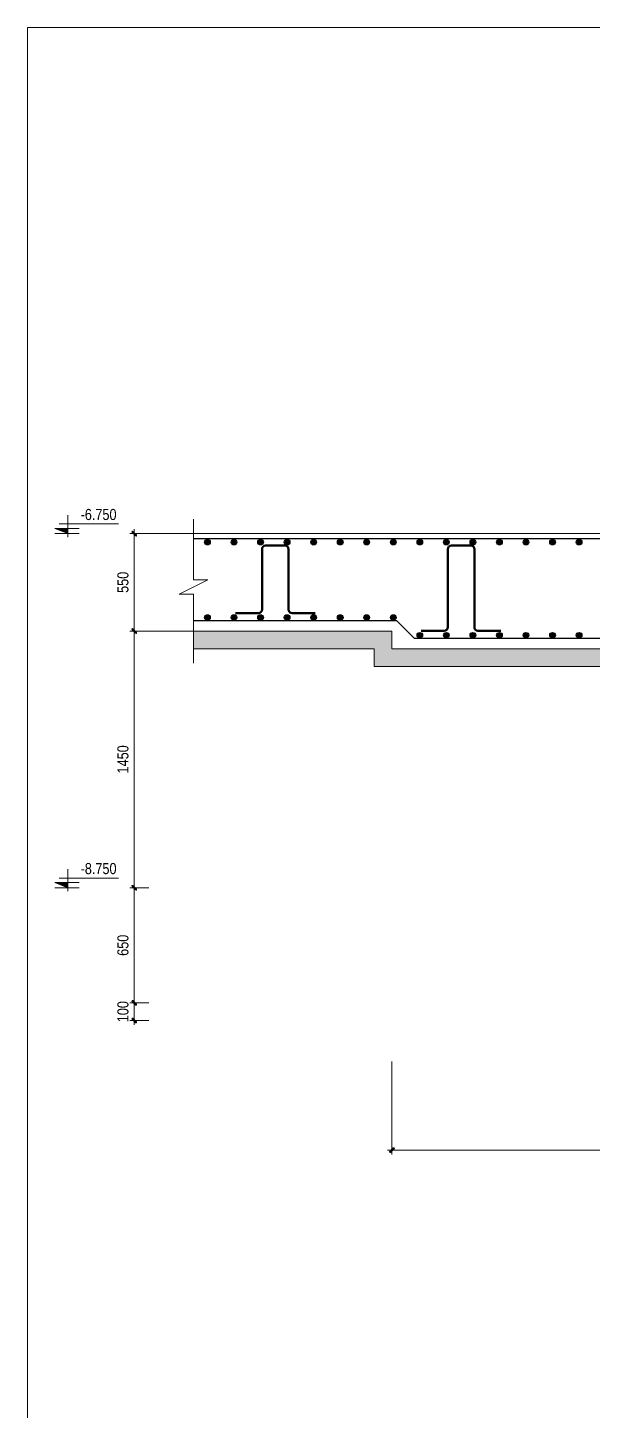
# Model space of a CAD drawing. Header units: millimetres. Extents: x 2356525 to 2927188, y -665534 to -417818.
# Drawn here: x 2575873 to 2579064, y -577080 to -569270 of the extents above; entities that cross this region are included whole.
import ezdxf
from ezdxf.enums import TextEntityAlignment as Align

# ---------------------------------------------------------------- set-up
doc = ezdxf.new("R2010")
doc.units = ezdxf.units.MM
doc.header["$LTSCALE"] = 200
doc.header["$MEASUREMENT"] = 0
doc.linetypes.add('HIDDEN', pattern=[0.375, 0.25, -0.125])
doc.layers.get('0').update_dxf_attribs({"lineweight": 9})
doc.layers.get('Defpoints').update_dxf_attribs({"color": 10, "lineweight": 0})
for name, color, linetype, lineweight in [('CTHEP', 50, 'Continuous', 50), ('DBAO', 90, 'Continuous', 13), ('DMo', 9, 'HIDDEN', 9), ('HATCH', 154, 'Continuous', 9), ('KTH', 154, 'Continuous', 9), ('Start Thepsan lop duoi', 6, 'Continuous', 30), ('STICK', 1, 'Continuous', 9), ('TEXT', 7, 'Continuous', 15)]:
    doc.layers.add(name, color=color, linetype=linetype, lineweight=lineweight)
doc.styles.add('TTP-HelCon', font='')
doc.styles.get('TTP-HelCon').set_extended_font_data('VNI-Helve-Condense')
doc.dimstyles.new('TTP-25', dxfattribs={"dimscale": 25, "dimtxt": 2.5, "dimasz": 1, "dimexe": 1, "dimexo": 1, "dimgap": 0.09, "dimtad": 0, "dimdec": 4, "dimrnd": 1, "dimzin": 9, "dimdsep": 46, "dimtxsty": 'TTP-HelCon', "dimblk": 'Stick', "dimcen": 0.09, "dimdle": 1.5, "dimclrd": 256, "dimclre": 256, "dimclrt": 7, "dimadec": 0, "dimazin": 0, "dimtfac": 1, "dimtdec": 4, "dimtmove": 0, "dimatfit": 3, "dimldrblk": 'ARCHTICK', "dimfxl": 1, "dimtvp": 1, "dimtolj": 1, "dimtzin": 0, "dimarcsym": 0})

# ---------------------------------------------------------------- blocks, each defined once
blk = doc.blocks.new('CODE')
at = {"layer": 'DBAO'}
for p, q in [((-62.5, -20), (-62.5, 105)), ((-62.5, 0), (-137.5, 30)), ((-137.5, 30), (0, 30)), ((-137.5, 0), (0, 0)), ((-112.5, 55), (223.6, 55))]:
    blk.add_line(p, q, dxfattribs=at)
at = {"layer": 'HATCH', "color": 1}
blk.add_solid([(-62.5, 0), (-137.5, 30), (-62.5, 30)], dxfattribs=at)
blk = doc.blocks.new('Stick')
at = {"layer": 'STICK'}
h = blk.add_hatch(color=256, dxfattribs=at)
edge = h.paths.add_edge_path()
edge.add_line((0.3, 0.5), (-0.5, -0.3))
edge.add_arc((-0.4, -0.4), 0.141, 135, 315)
edge.add_line((-0.3, -0.5), (0.5, 0.3))
edge.add_arc((0.4, 0.4), 0.141, 315, 495)
blk.add_line((1, 0), (-1, 0), dxfattribs=at)
blk.add_lwpolyline([(0.3, 0.5), (-0.5, -0.3, 1), (-0.3, -0.5), (0.5, 0.3, 1), (0.3, 0.5, 1)], format="xyb", dxfattribs=at)
blk = doc.blocks.new('*D752')
at = {"layer": 'Defpoints', "color": 0, "transparency": 16777216}
for p in [(-3963.7, 550), (-4456.2, 0), (-3963.7, 0)]:
    blk.add_point(p, dxfattribs=at)
at = {"layer": 'KTH', "lineweight": -2, "transparency": 16777216}
for p, q in [((-3988.7, 550), (-4481.2, 550)), ((-4456.2, 525), (-4456.2, 25)), ((-3988.7, 0), (-4481.2, 0))]:
    blk.add_line(p, q, dxfattribs=at)
at = {"layer": 'KTH', "lineweight": -2, "transparency": 16777216, "xscale": 25, "yscale": 25, "zscale": 25}
for p, rotation in [((-4456.2, 550), 90), ((-4456.2, 0), 270)]:
    blk.add_blockref('Stick', p, dxfattribs=dict(at, rotation=rotation))
at = {"layer": 'KTH', "color": 7, "transparency": 16777216, "insert": (-4520.1, 275), "char_height": 62.5, "attachment_point": 5, "rotation": 90, "style": 'TTP-HelCon'}
blk.add_mtext('\\A1;550', dxfattribs=at)
blk = doc.blocks.new('_ArchTick')
at = {"color": 0, "linetype": 'ByBlock', "const_width": 0.15}
blk.add_lwpolyline([(-0.5, -0.5), (0.5, 0.5)], dxfattribs=at)
blk = doc.blocks.new('*D753')
at = {"layer": 'Defpoints', "color": 0, "transparency": 16777216}
for p in [(-4348.1, 0), (-4456.2, -1450), (-4348.1, -1450)]:
    blk.add_point(p, dxfattribs=at)
at = {"layer": 'KTH', "lineweight": -2, "transparency": 16777216}
for p, q in [((-4373.1, 0), (-4481.2, 0)), ((-4456.2, -25), (-4456.2, -1425)), ((-4373.1, -1450), (-4481.2, -1450))]:
    blk.add_line(p, q, dxfattribs=at)
at = {"layer": 'KTH', "lineweight": -2, "transparency": 16777216, "xscale": 25, "yscale": 25, "zscale": 25}
for p, rotation in [((-4456.2, 0), 90), ((-4456.2, -1450), 270)]:
    blk.add_blockref('Stick', p, dxfattribs=dict(at, rotation=rotation))
at = {"layer": 'KTH', "color": 7, "transparency": 16777216, "insert": (-4520.1, -725), "char_height": 62.5, "attachment_point": 5, "rotation": 90, "style": 'TTP-HelCon'}
blk.add_mtext('\\A1;1450', dxfattribs=at)
blk = doc.blocks.new('*D754')
at = {"layer": 'Defpoints', "color": 0, "transparency": 16777216}
for p in [(-4348.1, -1450), (-4456.2, -2100), (-4348.1, -2100)]:
    blk.add_point(p, dxfattribs=at)
at = {"layer": 'KTH', "lineweight": -2, "transparency": 16777216}
for p, q in [((-4373.1, -1450), (-4481.2, -1450)), ((-4456.2, -1475), (-4456.2, -2075)), ((-4373.1, -2100), (-4481.2, -2100))]:
    blk.add_line(p, q, dxfattribs=at)
at = {"layer": 'KTH', "lineweight": -2, "transparency": 16777216, "xscale": 25, "yscale": 25, "zscale": 25}
for p, rotation in [((-4456.2, -1450), 90), ((-4456.2, -2100), 270)]:
    blk.add_blockref('Stick', p, dxfattribs=dict(at, rotation=rotation))
at = {"layer": 'KTH', "color": 7, "transparency": 16777216, "insert": (-4520.1, -1775), "char_height": 62.5, "attachment_point": 5, "rotation": 90, "style": 'TTP-HelCon'}
blk.add_mtext('\\A1;650', dxfattribs=at)
blk = doc.blocks.new('*D755')
at = {"layer": 'Defpoints', "color": 0, "transparency": 16777216}
for p in [(-4348.1, -2100), (-4456.2, -2200), (-4348.1, -2200)]:
    blk.add_point(p, dxfattribs=at)
at = {"layer": 'KTH', "lineweight": -2, "transparency": 16777216}
for p, q in [((-4373.1, -2100), (-4481.2, -2100)), ((-4456.2, -2125), (-4456.2, -2175)), ((-4373.1, -2200), (-4481.2, -2200))]:
    blk.add_line(p, q, dxfattribs=at)
at = {"layer": 'KTH', "lineweight": -2, "transparency": 16777216, "xscale": 25, "yscale": 25, "zscale": 25}
for p, rotation in [((-4456.2, -2100), 90), ((-4456.2, -2200), 270)]:
    blk.add_blockref('Stick', p, dxfattribs=dict(at, rotation=rotation))
at = {"layer": 'KTH', "color": 7, "transparency": 16777216, "insert": (-4520.1, -2150), "char_height": 62.5, "attachment_point": 5, "rotation": 90, "style": 'TTP-HelCon'}
blk.add_mtext('\\A1;100', dxfattribs=at)
blk = doc.blocks.new('*D772')
at = {"layer": 'Defpoints', "color": 0, "transparency": 16777216}
for p in [(-3000, -2406.6), (0, -2631.9), (-3000, -2932)]:
    blk.add_point(p, dxfattribs=at)
at = {"layer": 'KTH', "lineweight": -2, "transparency": 16777216}
for p, q in [((-3000, -2431.6), (-3000, -2957)), ((0, -2656.9), (0, -2957)), ((-25, -2932), (-2975, -2932))]:
    blk.add_line(p, q, dxfattribs=at)
at = {"layer": 'KTH', "lineweight": -2, "transparency": 16777216, "xscale": 25, "yscale": 25, "zscale": 25, "rotation": 180}
blk.add_blockref('Stick', (-3000, -2932), dxfattribs=at)
at = {"layer": 'KTH', "lineweight": -2, "transparency": 16777216, "xscale": 25, "yscale": 25, "zscale": 25}
blk.add_blockref('Stick', (0, -2932), dxfattribs=at)
at = {"layer": 'KTH', "color": 7, "transparency": 16777216, "insert": (-1500, -2868.2), "char_height": 62.5, "attachment_point": 5, "style": 'TTP-HelCon'}
blk.add_mtext('\\A1;3000', dxfattribs=at)
blk = doc.blocks.new('sdfsf')
at = {"layer": 'HATCH'}
h = blk.add_hatch(dxfattribs=at)
h.set_pattern_fill('AR-CONC', color=256, scale=25, style=0)
h.set_pattern_definition([(50, (-2580771.16, 571818.45), (179.315046, -15.688034), [18.75, -206.25]), (355, (-2580771.16, 571818.45), (-34.687833, 188.048033), [15, -165]), (100.4514, (-2580756.21, 571817.14), (144.627345, 172.359886), [15.935047, -175.285528]), (46.1842, (-2580771.16, 571868.45), (266.810262, -41.379754), [28.125, -309.375]), (96.6356, (-2580748.92, 571865), (233.665676, 243.529468), [23.902572, -262.92825]), (351.1842, (-2580771.16, 571868.45), (233.665486, 243.52965), [22.5, -247.5]), (21, (-2580746.16, 571855.95), (149.226763, -100.654723), [18.75, -206.25]), (326, (-2580746.16, 571855.95), (60.828833, 181.287511), [15, -165]), (71.4514, (-2580733.72, 571847.56), (210.055657, 80.632624), [15.935047, -175.285528]), (37.5, (-2580771.156, 571818.45), (3.0399638, 83.2234635), [0, -163, 0, -167.5, 0, -165.625]), (7.5, (-2580771.16, 571818.45), (65.7673844, 98.602928), [0, -95.5, 0, -159.25, 0, -63.125]), (327.5, (-2580826.906, 571818.45), (133.455609, -5.638718), [0, -62.5, 0, -195, 0, -258.75]), (317.5, (-2580851.91, 571818.45), (145.7965423, 25.0262456), [0, -81.25, 0, -129.5, 0, -183.75])])
h.paths.add_polyline_path([(0, -100.00041), (-828.10708, -100.00042), (-3000, -100.00035), (-3000, -0.00004), (-4121.23398, -0.00006), (-4121.23401, -100.00006), (-3100, -100.00005), (-3100, -200.00005), (-100, -200), (-100.12942, -2200.05537), (399.96076, -2200.02667), (399.95801, -2100.05537), (0, -2100.05537)])
h.paths.add_polyline_path([(2213.12694, -2100.05537), (699.95801, -2100.05537), (699.96076, -2200.00946), (2213.12694, -2199.92264)])
h.paths.add_polyline_path([(699.95801, -2100.05537), (399.95801, -2100.05537), (399.96076, -2200.02667), (699.96076, -2200.00946)])
h.paths.add_polyline_path([(3336.17807, -2100.05537), (2213.12694, -2100.05537), (2213.12694, -2199.92264), (3336.17807, -2199.8582)])
h.paths.add_polyline_path([(4313.07553, -2100.05537), (3336.17807, -2100.05537), (3336.17807, -2199.8582), (4313.07553, -2199.80215)])
h.paths.add_polyline_path([(6552.91136, -2100.05537), (4313.07553, -2100.05537), (4313.07553, -2199.80215), (6552.91136, -2199.67363)])
h.paths.add_polyline_path([(8500.27342, -200.00127), (9478.13738, -200.00126), (9478.13738, -100.00107), (8400.27342, -100.00127), (8400.27342, -2100.05537), (6552.91136, -2100.05537), (6552.91136, -2199.67363), (8500.39389, -2199.56188)])
h.paths.add_polyline_path([(10155.15599, -100.00094), (9478.13738, -100.00107), (9478.13738, -200.00126), (10050.27342, -200.00125), (10050.27342, -1449.97464), (10849.94652, -1449.97464), (10849.94429, -1349.97464), (10150.27342, -1349.97464)])
h.paths.add_polyline_path([(10949.91642, -100.00124), (11690.77343, -100.00123), (11910.03832, -100.00175), (11910.03855, -0.00061), (10850.27322, -0.00081), (10850.27342, -1349.97464), (10849.94429, -1349.97464), (10849.94652, -1449.97464), (10950.31101, -1449.97464)])
at = {"layer": 'Start Thepsan lop duoi'}
h = blk.add_hatch(color=256, dxfattribs=at)
h.dxf.hatch_style = 1
h.paths.add_polyline_path([(-4026.69253, 501.88268, 1), (-4058.52733, 501.88268, 1)])
h = blk.add_hatch(color=256, dxfattribs=at)
h.dxf.hatch_style = 1
h.paths.add_polyline_path([(-3876.69253, 501.88268, 1), (-3908.52733, 501.88268, 1)])
h = blk.add_hatch(color=256, dxfattribs=at)
h.dxf.hatch_style = 1
h.paths.add_polyline_path([(-3726.69253, 501.88268, 1), (-3758.52733, 501.88268, 1)])
h = blk.add_hatch(color=256, dxfattribs=at)
h.dxf.hatch_style = 1
h.paths.add_polyline_path([(-3576.69253, 501.88268, 1), (-3608.52733, 501.88268, 1)])
h = blk.add_hatch(color=256, dxfattribs=at)
h.dxf.hatch_style = 1
h.paths.add_polyline_path([(-3426.69253, 501.88268, 1), (-3458.52733, 501.88268, 1)])
h = blk.add_hatch(color=256, dxfattribs=at)
h.dxf.hatch_style = 1
h.paths.add_polyline_path([(-3276.69253, 501.88268, 1), (-3308.52733, 501.88268, 1)])
h = blk.add_hatch(color=256, dxfattribs=at)
h.dxf.hatch_style = 1
h.paths.add_polyline_path([(-3126.69253, 501.88268, 1), (-3158.52733, 501.88268, 1)])
h = blk.add_hatch(color=256, dxfattribs=at)
h.dxf.hatch_style = 1
h.paths.add_polyline_path([(-2976.69253, 501.88268, 1), (-3008.52733, 501.88268, 1)])
h = blk.add_hatch(color=256, dxfattribs=at)
h.dxf.hatch_style = 1
h.paths.add_polyline_path([(-2826.69253, 501.88268, 1), (-2858.52733, 501.88268, 1)])
h = blk.add_hatch(color=256, dxfattribs=at)
h.dxf.hatch_style = 1
h.paths.add_polyline_path([(-2676.69253, 501.88268, 1), (-2708.52733, 501.88268, 1)])
h = blk.add_hatch(color=256, dxfattribs=at)
h.dxf.hatch_style = 1
h.paths.add_polyline_path([(-2526.69253, 501.88268, 1), (-2558.52733, 501.88268, 1)])
h = blk.add_hatch(color=256, dxfattribs=at)
h.dxf.hatch_style = 1
h.paths.add_polyline_path([(-2376.69253, 501.88268, 1), (-2408.52733, 501.88268, 1)])
h = blk.add_hatch(color=256, dxfattribs=at)
h.dxf.hatch_style = 1
h.paths.add_polyline_path([(-2226.69253, 501.88268, 1), (-2258.52733, 501.88268, 1)])
h = blk.add_hatch(color=256, dxfattribs=at)
h.dxf.hatch_style = 1
h.paths.add_polyline_path([(-2076.69253, 501.88268, 1), (-2108.52733, 501.88268, 1)])
h = blk.add_hatch(color=256, dxfattribs=at)
h.dxf.hatch_style = 1
h.paths.add_polyline_path([(-1926.69253, 501.88268, 1), (-1958.52733, 501.88268, 1)])
h = blk.add_hatch(color=256, dxfattribs=at)
h.dxf.hatch_style = 1
h.paths.add_polyline_path([(-4026.69253, 75.92368, 1), (-4058.52733, 75.92368, 1)])
h = blk.add_hatch(color=256, dxfattribs=at)
h.dxf.hatch_style = 1
h.paths.add_polyline_path([(-3876.69253, 75.92368, 1), (-3908.52733, 75.92368, 1)])
h = blk.add_hatch(color=256, dxfattribs=at)
h.dxf.hatch_style = 1
h.paths.add_polyline_path([(-3726.69253, 75.92368, 1), (-3758.52733, 75.92368, 1)])
h = blk.add_hatch(color=256, dxfattribs=at)
h.dxf.hatch_style = 1
h.paths.add_polyline_path([(-3576.69253, 75.92368, 1), (-3608.52733, 75.92368, 1)])
h = blk.add_hatch(color=256, dxfattribs=at)
h.dxf.hatch_style = 1
h.paths.add_polyline_path([(-3426.69253, 75.92368, 1), (-3458.52733, 75.92368, 1)])
h = blk.add_hatch(color=256, dxfattribs=at)
h.dxf.hatch_style = 1
h.paths.add_polyline_path([(-3276.69253, 75.92368, 1), (-3308.52733, 75.92368, 1)])
h = blk.add_hatch(color=256, dxfattribs=at)
h.dxf.hatch_style = 1
h.paths.add_polyline_path([(-3126.69253, 75.92368, 1), (-3158.52733, 75.92368, 1)])
h = blk.add_hatch(color=256, dxfattribs=at)
h.dxf.hatch_style = 1
h.paths.add_polyline_path([(-2976.69253, 75.92368, 1), (-3008.52733, 75.92368, 1)])
h = blk.add_hatch(color=256, dxfattribs=at)
h.dxf.hatch_style = 1
h.paths.add_polyline_path([(-2826.69253, -24.07632, 1), (-2858.52733, -24.07632, 1)])
h = blk.add_hatch(color=256, dxfattribs=at)
h.dxf.hatch_style = 1
h.paths.add_polyline_path([(-2676.69253, -24.07632, 1), (-2708.52733, -24.07632, 1)])
h = blk.add_hatch(color=256, dxfattribs=at)
h.dxf.hatch_style = 1
h.paths.add_polyline_path([(-2526.69253, -24.07632, 1), (-2558.52733, -24.07632, 1)])
h = blk.add_hatch(color=256, dxfattribs=at)
h.dxf.hatch_style = 1
h.paths.add_polyline_path([(-2376.69253, -24.07632, 1), (-2408.52733, -24.07632, 1)])
h = blk.add_hatch(color=256, dxfattribs=at)
h.dxf.hatch_style = 1
h.paths.add_polyline_path([(-2226.69253, -24.07632, 1), (-2258.52733, -24.07632, 1)])
h = blk.add_hatch(color=256, dxfattribs=at)
h.dxf.hatch_style = 1
h.paths.add_polyline_path([(-2076.69253, -24.07632, 1), (-2108.52733, -24.07632, 1)])
h = blk.add_hatch(color=256, dxfattribs=at)
h.dxf.hatch_style = 1
h.paths.add_polyline_path([(-1926.69253, -24.07632, 1), (-1958.52733, -24.07632, 1)])
at = {"layer": 'CTHEP'}
for points in [[(-3884.04907, 101.44248), (-3754.2184, 101.44248, 0.4142135624), (-3734.2184, 121.44248), (-3734.2184, 463.15083, -0.4142135624), (-3714.2184, 483.15083), (-3604.2184, 483.15083, -0.4142135624), (-3584.2184, 463.15083), (-3584.2184, 121.44248, 0.4142135624), (-3564.2184, 101.44248), (-3434.39652, 101.44248)], [(-2834.04907, 1.44248), (-2704.2184, 1.44248, 0.4142135624), (-2684.2184, 21.44248), (-2684.2184, 463.15083, -0.4142135624), (-2664.2184, 483.15083), (-2554.2184, 483.15083, -0.4142135624), (-2534.2184, 463.15083), (-2534.2184, 21.44248, 0.4142135624), (-2514.2184, 1.44248), (-2384.39652, 1.44248)]]:
    blk.add_lwpolyline(points, format="xyb", dxfattribs=at)
at = {"layer": 'DBAO'}
for p, q in [((-4121.23382, 550.0314), (-259.03626, 550.03104)), ((-3000, -0.00004), (-4121.23398, -0.00006)), ((-3000, -100.00035), (-3000, -0.00004)), ((-3100, -100.00005), (-4121.23398, -100.00006)), ((-3100, -200.00005), (-3100, -100.00005)), ((-3000, -100.00035), (-828.10708, -100.00042)), ((-100, -200), (-3100, -200.00005))]:
    blk.add_line(p, q, dxfattribs=at)
at = {"layer": 'KTH'}
blk.add_lwpolyline([(-4121.23379, 631.28536), (-4121.23389, 290.01871), (-4039.97993, 290.01869), (-4202.48788, 208.76477), (-4121.23392, 208.76475), (-4121.23403, -181.25428)], dxfattribs=at)
at = {"layer": 'Start Thepsan lop duoi'}
for points in [[(611.00474, 521.05925), (-4121.23383, 521.05925)], [(-4121.23396, 60.00562), (-2975.1528, 60.00562), (-2875.14713, -40.00036), (644.0459, -40.00041)]]:
    blk.add_lwpolyline(points, dxfattribs=at)
for centre in [(-4042.60993, 501.88268), (-3892.60993, 501.88268), (-3742.60993, 501.88268), (-3592.60993, 501.88268), (-3442.60993, 501.88268), (-3292.60993, 501.88268), (-3142.60993, 501.88268), (-2992.60993, 501.88268), (-2842.60993, 501.88268), (-2692.60993, 501.88268), (-2542.60993, 501.88268), (-2392.60993, 501.88268), (-2242.60993, 501.88268), (-2092.60993, 501.88268), (-1942.60993, 501.88268), (-4042.60993, 75.92368), (-3892.60993, 75.92368), (-3742.60993, 75.92368), (-3592.60993, 75.92368), (-3442.60993, 75.92368), (-3292.60993, 75.92368), (-3142.60993, 75.92368), (-2992.60993, 75.92368), (-2842.60993, -24.07632), (-2692.60993, -24.07632), (-2542.60993, -24.07632), (-2392.60993, -24.07632), (-2242.60993, -24.07632), (-2092.60993, -24.07632), (-1942.60993, -24.07632)]:
    blk.add_circle(centre, 15.9174, dxfattribs=at)
at = {"layer": 'KTH', "linetype": 'Continuous'}
for p in [(-4768.22572, 550.02716), (-4768.22707, -1450.05351)]:
    blk.add_blockref('CODE', p, dxfattribs=at)
at = {"layer": 'TEXT', "style": 'TTP-HelCon'}
for s, p in [('-6.750', (-4556.45437, 627.02215)), ('-8.750', (-4556.45572, -1373.05852))]:
    blk.add_text(s, height=62.5, dxfattribs=at).set_placement(p, align=Align.RIGHT)
at = {"layer": 'KTH'}
for base, p1, p2, picture, middle in [((-4456.23089, -0.00005), (-3963.70561, 550.03131), (-3963.70558, -0.00005), '*D752', (-4520.06423, 275.01563)), ((-4456.23089, -1450.00005), (-4348.05351, -0.00005), (-4348.05351, -1450.00005), '*D753', (-4520.06423, -725.00005)), ((-4456.23089, -2100.00005), (-4348.05351, -1450.00005), (-4348.05351, -2100.00005), '*D754', (-4520.06423, -1775.00005))]:
    dim = blk.add_linear_dim(base=base, p1=p1, p2=p2, angle=90, dimstyle='TTP-25', dxfattribs=at)
    dim.commit()
    dim.dimension.update_dxf_attribs({"geometry": picture, "text_midpoint": middle})
dim = blk.add_linear_dim(base=(-4456.23089, -2200.00005), p1=(-4348.05351, -2100.00005), p2=(-4348.05351, -2200.00005), angle=90, dimstyle='TTP-25', dxfattribs=at)
dim.commit()
dim.dimension.update_dxf_attribs({"geometry": '*D755', "text_midpoint": (-4456.23089, -2150.00005), "dimtype": 160})
dim = blk.add_linear_dim(base=(-3000, -2932.02615), p1=(0, -2631.85109), p2=(-3000, -2406.58183), dimstyle='TTP-25', override={"dimtmove": 1}, dxfattribs=at)
dim.commit()
dim.dimension.update_dxf_attribs({"geometry": '*D772', "text_midpoint": (-1500, -2868.19282)})

msp = doc.modelspace()

# ---------------------------------------------------------------- linework, layer by layer
at = {"layer": 'DBAO'}
msp.add_lwpolyline([(2575872.6, -569269.7), (2597675.3, -569269.7), (2597675.3, -584669), (2575872.6, -584669)], close=True, dxfattribs=at)

# ---------------------------------------------------------------- block references
at = {"layer": 'DMo'}
msp.add_blockref('sdfsf', (2580931.3, -572677.7), dxfattribs=at)

doc.saveas('drawing.dxf')
